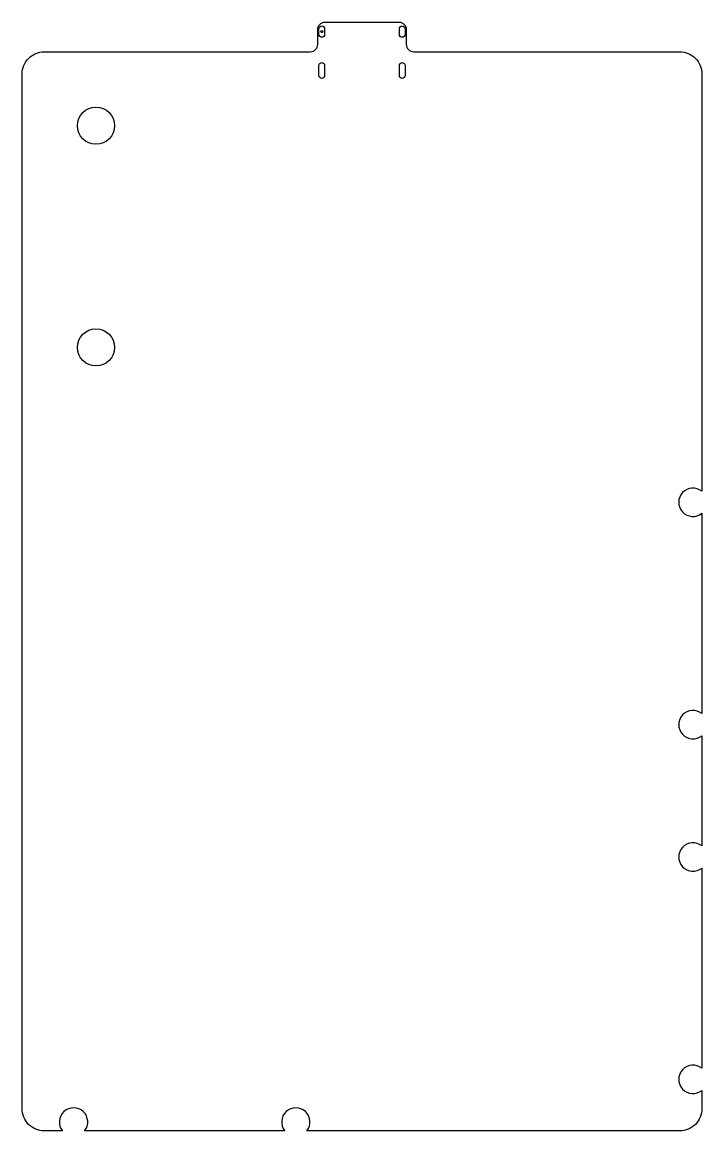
# Model space of a CAD drawing. Header units: millimetres. Extents: x 40 to 113, y -124 to -5.
import ezdxf

# ---------------------------------------------------------------- set-up
doc = ezdxf.new("R2010")
doc.units = ezdxf.units.MM
doc.layers.get('0').update_dxf_attribs({"linetype": 'CONTINUOUS'})

msp = doc.modelspace()

# ---------------------------------------------------------------- linework, layer by layer
for points in [[(81.76, -7.94), (110.33, -7.94, -0.414214), (112.71, -10.32), (112.71, -55.13, 2.081666), (112.71, -57.51), (112.71, -79.01, 2.081666), (112.71, -81.39), (112.71, -93.23, 2.081666), (112.71, -95.61), (112.71, -117.11, 2.081666), (112.71, -119.49), (112.71, -121.44, -0.414214), (110.33, -123.83), (70.28, -123.83, 2.081666), (67.9, -123.83), (46.4, -123.83, 2.081666), (44.02, -123.83), (42.07, -123.83, -0.414214), (39.69, -121.44), (39.69, -10.32, -0.414214), (42.07, -7.94), (70.64, -7.94, 0.414214), (71.44, -7.14), (71.44, -5.56, -0.414214), (72.23, -4.76), (80.17, -4.76, -0.414214), (80.96, -5.56), (80.96, -7.14, 0.414214)], [(72.18, -6.08, -1), (71.58, -6.08), (71.58, -5.47, -1), (72.18, -5.47)], [(80.22, -5.47, -1), (80.82, -5.47), (80.82, -6.08, -1), (80.22, -6.08)], [(72.18, -10.51, -1), (71.58, -10.51), (71.58, -9.4, -1), (72.18, -9.4)], [(80.22, -9.4, -1), (80.82, -9.4), (80.82, -10.51, -1), (80.22, -10.51)]]:
    msp.add_lwpolyline(points, format="xyb", close=True)
for centre, radius in [((71.88, -5.78), 0.109), ((47.62, -15.88), 1.99), ((47.62, -39.69), 1.99)]:
    msp.add_circle(centre, radius)

doc.saveas('drawing.dxf')
